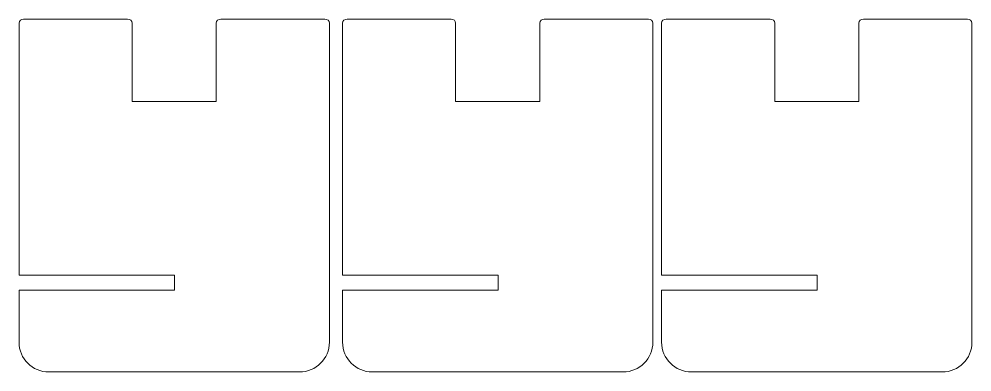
# Model space of a CAD drawing. Header units: millimetres. Extents: x -328 to 276, y -219 to 45.
# Drawn here: x -328.2 to -71.8, y -219.4 to -124.4 of the extents above; entities that cross this region are included whole.
import ezdxf

# ---------------------------------------------------------------- set-up
doc = ezdxf.new("R2010")
doc.units = ezdxf.units.MM
doc.header["$MEASUREMENT"] = 0
doc.layers.add('layer 1', color=7, linetype='Continuous')

msp = doc.modelspace()

# ---------------------------------------------------------------- linework, layer by layer
at = {"layer": 'layer 1', "color": 250, "lineweight": 9}
for points in [[(-297.7331, -146.5333), (-297.7331, -146.5333), (-275.0964, -146.5333), (-275.0964, -146.5333), (-275.0964, -146.5333), (-275.0964, -146.5333), (-275.0964, -125.4692), (-275.0964, -125.4692), (-275.0964, -125.4692), (-275.0964, -124.86), (-274.5497, -124.3632), (-273.8794, -124.3632), (-273.8794, -124.3632), (-273.8794, -124.3632), (-245.8868, -124.3632), (-245.8868, -124.3632), (-245.8868, -124.3632), (-245.2164, -124.3632), (-244.6697, -124.8603), (-244.6697, -125.4692), (-244.6697, -125.4692), (-244.6697, -125.4692), (-244.6697, -211.3632), (-244.6697, -211.3632), (-244.6697, -211.3632), (-244.6697, -215.7694), (-248.2635, -219.3632), (-252.6697, -219.3632), (-252.6697, -219.3632), (-275.1664, -219.3632), (-297.6631, -219.3632), (-320.1597, -219.3632), (-320.1597, -219.3632), (-324.5659, -219.3632), (-328.1597, -215.7694), (-328.1597, -211.3632), (-328.1597, -211.3632), (-328.1597, -206.6891), (-328.1597, -202.015), (-328.1597, -197.3409), (-328.1597, -197.3409), (-328.1597, -197.3409), (-286.3147, -197.3409), (-286.3147, -197.3409), (-286.3147, -197.3409), (-286.3147, -197.3409), (-286.3147, -193.3409), (-286.3147, -193.3409), (-286.3147, -193.3409), (-286.3147, -193.3409), (-328.1597, -193.3409), (-328.1597, -193.3409), (-328.1597, -193.3409), (-328.1597, -193.3409), (-328.1597, -125.4692), (-328.1597, -125.4692), (-328.1597, -125.4692), (-328.1597, -124.86), (-327.613, -124.3632), (-326.9426, -124.3632), (-326.9426, -124.3632), (-326.9426, -124.3632), (-298.9502, -124.3632), (-298.9502, -124.3632), (-298.9502, -124.3632), (-298.2798, -124.3632), (-297.7331, -124.86), (-297.7331, -125.4692), (-297.7331, -125.4692), (-297.7331, -125.4692), (-297.7331, -146.5333), (-297.7331, -146.5333)], [(-210.687, -146.5333), (-210.687, -146.5333), (-188.0503, -146.5333), (-188.0503, -146.5333), (-188.0503, -146.5333), (-188.0503, -146.5333), (-188.0503, -125.4692), (-188.0503, -125.4692), (-188.0503, -125.4692), (-188.0503, -124.86), (-187.5036, -124.3632), (-186.8333, -124.3632), (-186.8333, -124.3632), (-186.8333, -124.3632), (-158.8407, -124.3632), (-158.8407, -124.3632), (-158.8407, -124.3632), (-158.1703, -124.3632), (-157.6236, -124.8603), (-157.6236, -125.4692), (-157.6236, -125.4692), (-157.6236, -125.4692), (-157.6236, -211.3632), (-157.6236, -211.3632), (-157.6236, -211.3632), (-157.6236, -215.7694), (-161.2174, -219.3632), (-165.6236, -219.3632), (-165.6236, -219.3632), (-188.1203, -219.3632), (-210.617, -219.3632), (-233.1136, -219.3632), (-233.1136, -219.3632), (-237.5198, -219.3632), (-241.1136, -215.7694), (-241.1136, -211.3632), (-241.1136, -211.3632), (-241.1136, -206.6891), (-241.1136, -202.015), (-241.1136, -197.3409), (-241.1136, -197.3409), (-241.1136, -197.3409), (-199.2686, -197.3409), (-199.2686, -197.3409), (-199.2686, -197.3409), (-199.2686, -197.3409), (-199.2686, -193.3409), (-199.2686, -193.3409), (-199.2686, -193.3409), (-199.2686, -193.3409), (-241.1136, -193.3409), (-241.1136, -193.3409), (-241.1136, -193.3409), (-241.1136, -193.3409), (-241.1136, -125.4692), (-241.1136, -125.4692), (-241.1136, -125.4692), (-241.1136, -124.86), (-240.5669, -124.3632), (-239.8965, -124.3632), (-239.8965, -124.3632), (-239.8965, -124.3632), (-211.9041, -124.3632), (-211.9041, -124.3632), (-211.9041, -124.3632), (-211.2337, -124.3632), (-210.687, -124.86), (-210.687, -125.4692), (-210.687, -125.4692), (-210.687, -125.4692), (-210.687, -146.5333), (-210.687, -146.5333)], [(-124.8415, -146.5333), (-124.8415, -146.5333), (-102.2048, -146.5333), (-102.2048, -146.5333), (-102.2048, -146.5333), (-102.2048, -146.5333), (-102.2048, -125.4692), (-102.2048, -125.4692), (-102.2048, -125.4692), (-102.2048, -124.86), (-101.6581, -124.3632), (-100.9878, -124.3632), (-100.9878, -124.3632), (-100.9878, -124.3632), (-72.9952, -124.3632), (-72.9952, -124.3632), (-72.9952, -124.3632), (-72.3248, -124.3632), (-71.7781, -124.8603), (-71.7781, -125.4692), (-71.7781, -125.4692), (-71.7781, -125.4692), (-71.7781, -211.3632), (-71.7781, -211.3632), (-71.7781, -211.3632), (-71.7781, -215.7694), (-75.3719, -219.3632), (-79.7781, -219.3632), (-79.7781, -219.3632), (-102.2748, -219.3632), (-124.7715, -219.3632), (-147.2681, -219.3632), (-147.2681, -219.3632), (-151.6743, -219.3632), (-155.2681, -215.7694), (-155.2681, -211.3632), (-155.2681, -211.3632), (-155.2681, -206.6891), (-155.2681, -202.015), (-155.2681, -197.3409), (-155.2681, -197.3409), (-155.2681, -197.3409), (-113.4231, -197.3409), (-113.4231, -197.3409), (-113.4231, -197.3409), (-113.4231, -197.3409), (-113.4231, -193.3409), (-113.4231, -193.3409), (-113.4231, -193.3409), (-113.4231, -193.3409), (-155.2681, -193.3409), (-155.2681, -193.3409), (-155.2681, -193.3409), (-155.2681, -193.3409), (-155.2681, -125.4692), (-155.2681, -125.4692), (-155.2681, -125.4692), (-155.2681, -124.86), (-154.7214, -124.3632), (-154.051, -124.3632), (-154.051, -124.3632), (-154.051, -124.3632), (-126.0586, -124.3632), (-126.0586, -124.3632), (-126.0586, -124.3632), (-125.3882, -124.3632), (-124.8415, -124.86), (-124.8415, -125.4692), (-124.8415, -125.4692), (-124.8415, -125.4692), (-124.8415, -146.5333), (-124.8415, -146.5333)]]:
    msp.add_open_spline(points, degree=3, knots=[0, 0, 0, 0, 0.05263158, 0.05263158, 0.05263158, 0.05263158, 0.10526316, 0.10526316, 0.10526316, 0.10526316, 0.15789474, 0.15789474, 0.15789474, 0.15789474, 0.21052632, 0.21052632, 0.21052632, 0.21052632, 0.26315789, 0.26315789, 0.26315789, 0.26315789, 0.31578947, 0.31578947, 0.31578947, 0.31578947, 0.36842105, 0.36842105, 0.36842105, 0.36842105, 0.42105263, 0.42105263, 0.42105263, 0.42105263, 0.47368421, 0.47368421, 0.47368421, 0.47368421, 0.52631579, 0.52631579, 0.52631579, 0.52631579, 0.57894737, 0.57894737, 0.57894737, 0.57894737, 0.63157895, 0.63157895, 0.63157895, 0.63157895, 0.68421053, 0.68421053, 0.68421053, 0.68421053, 0.73684211, 0.73684211, 0.73684211, 0.73684211, 0.78947368, 0.78947368, 0.78947368, 0.78947368, 0.84210526, 0.84210526, 0.84210526, 0.84210526, 0.89473684, 0.89473684, 0.89473684, 0.89473684, 1, 1, 1, 1], dxfattribs=at)

doc.saveas('drawing.dxf')
